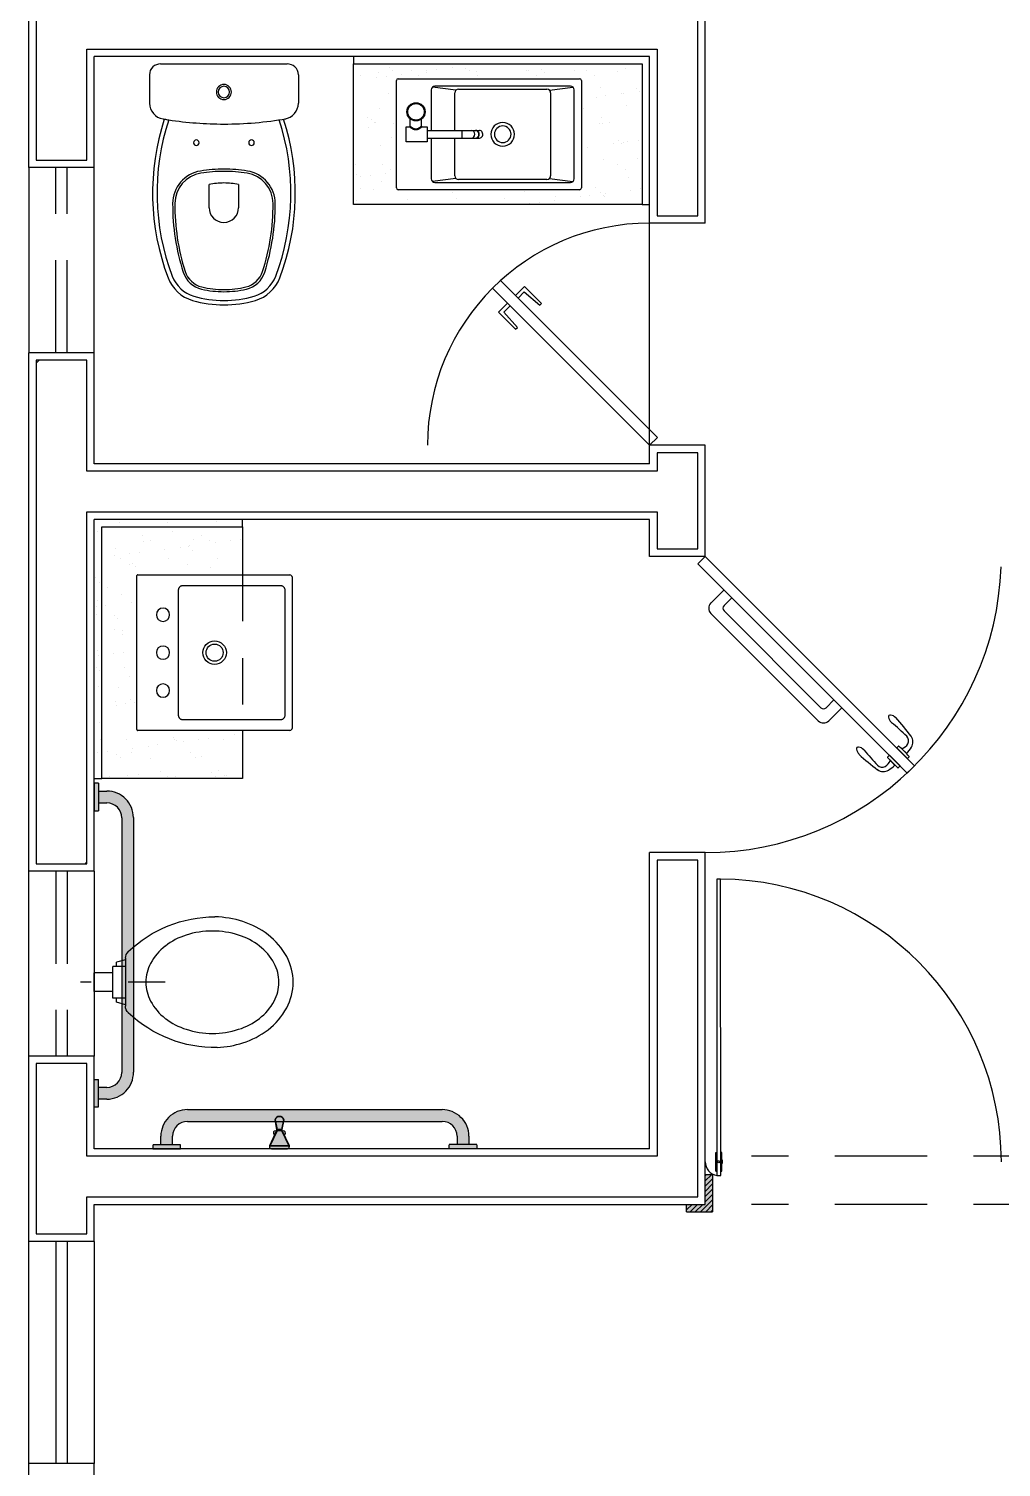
# Model space of a CAD drawing. Header units: millimetres. Extents: x 2317 to 2736, y 1295 to 1343.
# Drawn here: x 2621.156 to 2623.783, y 1310.828 to 1314.713 of the extents above; entities that cross this region are included whole.
import ezdxf

# ---------------------------------------------------------------- set-up
doc = ezdxf.new("R2010")
doc.units = ezdxf.units.MM
for name, pattern in [('CONTINU', [0]), ('DASHDOT', [1, 0.5, -0.25, 0, -0.25]), ('HIDDEN', [0.375, 0.25, -0.125]), ('HIDDEN2', [0.1875, 0.125, -0.0625])]:
    doc.linetypes.add(name, pattern=pattern)
doc.layers.add('ARQUITETONICO', color=8, linetype='Continuous')

msp = doc.modelspace()

# ---------------------------------------------------------------- hatches: boundary and pattern name
at = {"layer": 'ARQUITETONICO'}
h = msp.add_hatch(color=256, dxfattribs=at)
h.paths.add_polyline_path([(2621.3442, 1312.6756), (2621.333, 1312.6756), (2621.333, 1312.6009), (2621.3442, 1312.6009)])
h.paths.add_polyline_path([(2621.3442, 1311.8754), (2621.333, 1311.8754), (2621.333, 1311.8007), (2621.3442, 1311.8007)])
for points in [[(2621.367, 1312.6541), (2621.3442, 1312.6541), (2621.3442, 1312.6223), (2621.367, 1312.6223), (2621.367, 1312.6223, -0.414213), (2621.407, 1312.5823), (2621.407, 1311.8943, -0.000829), (2621.407, 1311.8942, -0.412105), (2621.367, 1311.8539), (2621.3442, 1311.8539), (2621.3442, 1311.8221), (2621.367, 1311.8221, 0.412771), (2621.4387, 1311.8942), (2621.4387, 1312.5824, 0.414214)], [(2621.5128, 1311.7221), (2621.5128, 1311.6992), (2621.5446, 1311.6992), (2621.5446, 1311.722), (2621.5446, 1311.722, -0.414213), (2621.5846, 1311.762), (2622.2726, 1311.762, -0.000829), (2622.2728, 1311.762, -0.412105), (2622.3131, 1311.722), (2622.3131, 1311.6992), (2622.3448, 1311.6992), (2622.3448, 1311.7221, 0.412771), (2622.2728, 1311.7938), (2621.5845, 1311.7938, 0.414214)]]:
    msp.add_hatch(color=256, dxfattribs=at).paths.add_polyline_path(points)
h = msp.add_hatch(color=256, dxfattribs=at)
h.dxf.hatch_style = 1
h.paths.add_polyline_path([(2621.8204, 1311.7262), (2621.8247, 1311.7353, 1.211606)], flags=16)
h.paths.add_polyline_path([(2621.8456, 1311.7262, 1.211606), (2621.8413, 1311.7353)], flags=16)
h.paths.add_polyline_path([(2621.8062, 1311.6962), (2621.8598, 1311.6962), (2621.8404, 1311.7371), (2621.8404, 1311.7401), (2621.8455, 1311.766, 0.775983), (2621.8204, 1311.766), (2621.8255, 1311.7401), (2621.8255, 1311.7371)])
h.paths.add_polyline_path([(2621.8582, 1311.6972), (2621.8078, 1311.6972), (2621.8265, 1311.7369), (2621.8265, 1311.7402), (2621.8215, 1311.7659, -0.761197), (2621.8445, 1311.7659), (2621.8394, 1311.7402), (2621.8394, 1311.7369)], flags=16)
h = msp.add_hatch(color=256, dxfattribs=at)
h.dxf.hatch_style = 1
h.paths.add_polyline_path([(2621.8115, 1311.688), (2621.8544, 1311.688, 0.414214), (2621.8598, 1311.6933), (2621.8598, 1311.6962), (2621.8062, 1311.6962), (2621.8062, 1311.6933, 0.414214)])
h.paths.add_polyline_path([(2621.8078, 1311.6972), (2621.8582, 1311.6972), (2621.8394, 1311.7369), (2621.8265, 1311.7369)])
h.paths.add_polyline_path([(2621.8265, 1311.7402), (2621.8394, 1311.7402), (2621.8445, 1311.7659, 0.761197), (2621.8215, 1311.7659)])
h.paths.add_polyline_path([(2621.8265, 1311.7369), (2621.8394, 1311.7369), (2621.8394, 1311.7402), (2621.8265, 1311.7402)])
h = msp.add_hatch(color=256, dxfattribs=at)
h.paths.add_polyline_path([(2621.4914, 1311.6992), (2621.4914, 1311.688), (2621.5661, 1311.688), (2621.5661, 1311.6992)])
h.paths.add_polyline_path([(2622.2916, 1311.6992), (2622.2916, 1311.688), (2622.3663, 1311.688), (2622.3663, 1311.6992)])
h = msp.add_hatch(color=256, dxfattribs=at)
h.dxf.hatch_style = 1
h.paths.add_polyline_path([(2623.003, 1311.5182), (2622.983, 1311.538), (2622.983, 1311.618), (2623.003, 1311.618)])
h.paths.add_polyline_path([(2623.003, 1311.518), (2622.933, 1311.518), (2622.933, 1311.538), (2622.983, 1311.538)])

# ---------------------------------------------------------------- linework, layer by layer
for p, q in [((2621.156, 1314.338), (2621.156, 1314.888)), ((2621.176, 1314.868), (2621.176, 1314.358)), ((2622.963, 1314.208), (2622.963, 1314.768)), ((2622.983, 1314.188), (2622.983, 1314.788)), ((2621.313, 1314.358), (2621.313, 1314.658)), ((2621.313, 1314.658), (2622.853, 1314.658)), ((2622.853, 1314.658), (2622.853, 1314.208)), ((2622.833, 1314.638), (2621.333, 1314.638)), ((2621.333, 1314.338), (2621.333, 1314.638)), ((2622.033, 1314.638), (2622.033, 1314.618)), ((2622.033, 1314.618), (2622.813, 1314.618)), ((2622.1301, 1314.6089), (2622.1301, 1314.6089)), ((2622.2992, 1314.6083), (2622.2992, 1314.6083)), ((2622.3682, 1314.6174), (2622.3682, 1314.6174)), ((2622.813, 1314.618), (2622.813, 1314.238)), ((2622.833, 1314.188), (2622.833, 1314.638)), ((2621.4819, 1314.5889), (2621.4819, 1314.5121)), ((2621.8842, 1314.5889), (2621.8842, 1314.5121)), ((2622.0518, 1314.5862), (2622.0518, 1314.5862)), ((2622.0947, 1314.5814), (2622.0947, 1314.5814)), ((2622.0996, 1314.5945), (2622.0996, 1314.5945)), ((2622.1212, 1314.5849), (2622.1212, 1314.5849)), ((2622.1395, 1314.6003), (2622.1395, 1314.6003)), ((2622.149, 1314.283), (2622.149, 1314.573)), ((2622.154, 1314.578), (2622.644, 1314.578)), ((2622.1625, 1314.5903), (2622.1625, 1314.5903)), ((2622.1886, 1314.6001), (2622.1886, 1314.6001)), ((2622.21, 1314.5865), (2622.21, 1314.5865)), ((2622.2295, 1314.5939), (2622.2295, 1314.5939)), ((2622.2315, 1314.5994), (2622.2315, 1314.5994)), ((2622.2579, 1314.6029), (2622.2579, 1314.6029)), ((2622.3364, 1314.6044), (2622.3364, 1314.6044)), ((2622.3468, 1314.6004), (2622.3468, 1314.6004)), ((2622.3667, 1314.5988), (2622.3667, 1314.5988)), ((2622.3682, 1314.5868), (2622.3682, 1314.5868)), ((2622.4997, 1314.6005), (2622.4997, 1314.6005)), ((2622.505, 1314.6007), (2622.505, 1314.6007)), ((2622.5264, 1314.5871), (2622.5264, 1314.5871)), ((2622.5397, 1314.6027), (2622.5397, 1314.6027)), ((2622.549, 1314.5941), (2622.549, 1314.5941)), ((2622.6296, 1314.5999), (2622.6296, 1314.5999)), ((2622.649, 1314.573), (2622.649, 1314.283)), ((2622.6631, 1314.601), (2622.6631, 1314.601)), ((2622.6846, 1314.5873), (2622.6846, 1314.5873)), ((2622.746, 1314.5982), (2622.746, 1314.5982)), ((2622.7668, 1314.6048), (2622.7668, 1314.6048)), ((2622.1289, 1314.5371), (2622.1289, 1314.5371)), ((2622.2432, 1314.548), (2622.2432, 1314.4383)), ((2622.3095, 1314.5471), (2622.2461, 1314.5551)), ((2622.619, 1314.558), (2622.2532, 1314.558)), ((2622.3066, 1314.4383), (2622.3066, 1314.54)), ((2622.3166, 1314.55), (2622.5556, 1314.55)), ((2622.5627, 1314.5471), (2622.626, 1314.5551)), ((2622.5656, 1314.54), (2622.5656, 1314.316)), ((2622.629, 1314.308), (2622.629, 1314.548)), ((2622.7014, 1314.5546), (2622.7014, 1314.5546)), ((2622.715, 1314.5315), (2622.715, 1314.5315)), ((2622.7563, 1314.537), (2622.7563, 1314.537)), ((2622.7617, 1314.5382), (2622.7617, 1314.5382)), ((2622.7965, 1314.5518), (2622.7965, 1314.5518)), ((2622.8059, 1314.5433), (2622.8059, 1314.5433)), ((2622.1028, 1314.4966), (2622.1028, 1314.4966)), ((2622.6532, 1314.4987), (2622.6532, 1314.4987)), ((2622.6886, 1314.528), (2622.6886, 1314.528)), ((2622.77, 1314.507), (2622.77, 1314.507)), ((2622.0714, 1314.4726), (2622.0714, 1314.4726)), ((2622.0816, 1314.4689), (2622.0816, 1314.4689)), ((2622.0909, 1314.4603), (2622.0909, 1314.4603)), ((2622.0928, 1314.459), (2622.0928, 1314.459)), ((2622.1416, 1314.456), (2622.1416, 1314.456)), ((2622.1864, 1314.4503), (2622.1864, 1314.4696)), ((2622.2165, 1314.4496), (2622.2165, 1314.4689)), ((2622.6974, 1314.4582), (2622.6974, 1314.4582)), ((2622.7042, 1314.4738), (2622.7042, 1314.4738)), ((2622.7046, 1314.4567), (2622.7046, 1314.4567)), ((2622.7256, 1314.4601), (2622.7256, 1314.4601)), ((2622.0342, 1314.4441), (2622.0342, 1314.4441)), ((2622.0726, 1314.447), (2622.0726, 1314.447)), ((2622.1351, 1314.4198), (2622.1351, 1314.4198)), ((2622.2432, 1314.4177), (2622.2432, 1314.308)), ((2622.3066, 1314.316), (2622.3066, 1314.4177)), ((2622.106, 1314.3987), (2622.106, 1314.3987)), ((2622.6664, 1314.3936), (2622.6664, 1314.3936)), ((2622.7354, 1314.4027), (2622.7354, 1314.4027)), ((2622.7479, 1314.4118), (2622.7479, 1314.4118)), ((2622.7573, 1314.4033), (2622.7573, 1314.4033)), ((2622.7618, 1314.4062), (2622.7618, 1314.4062)), ((2622.7732, 1314.4091), (2622.7732, 1314.4091)), ((2622.8027, 1314.411), (2622.8027, 1314.411)), ((2622.8031, 1314.4116), (2622.8031, 1314.4116)), ((2621.333, 1314.338), (2621.156, 1314.338)), ((2621.156, 1314.338), (2621.156, 1313.838)), ((2621.176, 1314.358), (2621.313, 1314.358)), ((2621.333, 1313.838), (2621.333, 1314.338)), ((2622.0374, 1314.3462), (2622.0374, 1314.3462)), ((2622.1124, 1314.3454), (2622.1124, 1314.3454)), ((2622.7078, 1314.3588), (2622.7078, 1314.3588)), ((2622.7452, 1314.3466), (2622.7452, 1314.3466)), ((2622.8015, 1314.3628), (2622.8015, 1314.3628)), ((2622.0423, 1314.3203), (2622.0423, 1314.3203)), ((2622.0517, 1314.3127), (2622.0517, 1314.3127)), ((2622.0781, 1314.3162), (2622.0781, 1314.3162)), ((2622.1092, 1314.3009), (2622.1092, 1314.3009)), ((2622.1194, 1314.3216), (2622.1194, 1314.3216)), ((2622.1338, 1314.3318), (2622.1338, 1314.3318)), ((2622.3095, 1314.3089), (2622.2461, 1314.3009)), ((2622.2532, 1314.298), (2622.619, 1314.298)), ((2622.4361, 1314.306), (2622.3166, 1314.306)), ((2622.5556, 1314.306), (2622.4361, 1314.306)), ((2622.5627, 1314.3089), (2622.626, 1314.3009)), ((2622.7666, 1314.3329), (2622.7666, 1314.3329)), ((2622.7764, 1314.3112), (2622.7764, 1314.3112)), ((2621.6433, 1314.2298), (2621.6433, 1314.2924)), ((2621.7228, 1314.2924), (2621.7228, 1314.2298)), ((2622.0528, 1314.2824), (2622.0528, 1314.2824)), ((2622.0865, 1314.2798), (2622.0865, 1314.2798)), ((2622.644, 1314.278), (2622.154, 1314.278)), ((2622.2992, 1314.2695), (2622.2992, 1314.2695)), ((2622.4961, 1314.2736), (2622.4961, 1314.2736)), ((2622.578, 1314.2592), (2622.578, 1314.2592)), ((2622.6455, 1314.2593), (2622.6455, 1314.2593)), ((2622.6719, 1314.2628), (2622.6719, 1314.2628)), ((2622.6855, 1314.2835), (2622.6855, 1314.2835)), ((2622.6993, 1314.2718), (2622.6993, 1314.2718)), ((2622.7087, 1314.2633), (2622.7087, 1314.2633)), ((2622.711, 1314.2609), (2622.711, 1314.2609)), ((2622.7132, 1314.2682), (2622.7132, 1314.2682)), ((2622.7822, 1314.2773), (2622.7822, 1314.2773)), ((2622.8087, 1314.2808), (2622.8087, 1314.2808)), ((2622.0406, 1314.2483), (2622.0406, 1314.2483)), ((2622.1778, 1314.2532), (2622.1778, 1314.2532)), ((2622.3108, 1314.2549), (2622.3108, 1314.2549)), ((2622.4408, 1314.2543), (2622.4408, 1314.2543)), ((2622.5087, 1314.2413), (2622.5087, 1314.2413)), ((2622.5352, 1314.2448), (2622.5352, 1314.2448)), ((2622.5765, 1314.2502), (2622.5765, 1314.2502)), ((2622.813, 1314.238), (2622.833, 1314.238)), ((2622.983, 1314.188), (2622.833, 1314.188)), ((2622.833, 1313.588), (2622.833, 1314.188)), ((2622.853, 1314.208), (2622.963, 1314.208)), ((2622.4299, 1314.0335), (2622.4087, 1314.0123)), ((2622.8542, 1313.6092), (2622.4299, 1314.0335)), ((2622.4087, 1314.0123), (2622.833, 1313.588)), ((2622.4705, 1313.9929), (2622.4948, 1314.0172)), ((2622.4776, 1313.9858), (2622.4944, 1314.0026)), ((2622.4944, 1314.0026), (2622.5362, 1313.9665)), ((2622.4948, 1314.0172), (2622.5408, 1313.9712)), ((2622.4493, 1313.9717), (2622.425, 1313.9474)), ((2622.425, 1313.9474), (2622.471, 1313.9014)), ((2622.4564, 1313.9646), (2622.4396, 1313.9478)), ((2622.4396, 1313.9478), (2622.4757, 1313.906)), ((2622.5408, 1313.9712), (2622.5362, 1313.9665)), ((2622.471, 1313.9014), (2622.4757, 1313.906)), ((2621.156, 1312.438), (2621.156, 1313.838)), ((2621.333, 1313.838), (2621.156, 1313.838)), ((2621.333, 1313.538), (2621.333, 1313.838)), ((2621.176, 1313.8098), (2621.1842, 1313.818)), ((2621.313, 1313.818), (2621.176, 1313.818)), ((2621.176, 1313.818), (2621.176, 1312.458)), ((2621.313, 1313.518), (2621.313, 1313.818)), ((2622.833, 1313.588), (2622.8542, 1313.6092)), ((2622.983, 1313.588), (2622.833, 1313.588)), ((2622.833, 1313.538), (2622.833, 1313.588)), ((2622.963, 1313.568), (2622.853, 1313.568)), ((2622.853, 1313.568), (2622.853, 1313.518)), ((2622.963, 1313.308), (2622.963, 1313.568)), ((2622.983, 1313.288), (2622.983, 1313.588)), ((2622.833, 1313.538), (2621.333, 1313.538)), ((2622.853, 1313.518), (2621.313, 1313.518)), ((2621.313, 1313.408), (2622.853, 1313.408)), ((2621.313, 1312.458), (2621.313, 1313.408)), ((2622.853, 1313.408), (2622.853, 1313.308)), ((2622.833, 1313.388), (2621.333, 1313.388)), ((2621.333, 1312.438), (2621.333, 1313.388)), ((2621.353, 1312.688), (2621.353, 1313.368)), ((2621.353, 1313.368), (2621.733, 1313.368)), ((2621.4005, 1313.3802), (2621.4005, 1313.3802)), ((2621.5304, 1313.3795), (2621.5304, 1313.3795)), ((2621.6634, 1313.3812), (2621.6634, 1313.3812)), ((2621.733, 1313.368), (2621.733, 1313.388)), ((2622.833, 1313.288), (2622.833, 1313.388)), ((2621.3406, 1313.356), (2621.3406, 1313.356)), ((2621.4635, 1313.3446), (2621.4635, 1313.3446)), ((2621.4649, 1313.3293), (2621.4649, 1313.3293)), ((2621.485, 1313.3309), (2621.485, 1313.3309)), ((2621.5438, 1313.3543), (2621.5438, 1313.3543)), ((2621.6021, 1313.3342), (2621.6021, 1313.3342)), ((2621.6217, 1313.3449), (2621.6217, 1313.3449)), ((2621.6432, 1313.3312), (2621.6432, 1313.3312)), ((2621.6601, 1313.3254), (2621.6601, 1313.3254)), ((2621.7014, 1313.3308), (2621.7014, 1313.3308)), ((2621.7278, 1313.3343), (2621.7278, 1313.3343)), ((2621.7321, 1313.3336), (2621.7321, 1313.3336)), ((2621.3866, 1313.2894), (2621.3866, 1313.2894)), ((2621.3911, 1313.3097), (2621.3911, 1313.3097)), ((2621.4279, 1313.2948), (2621.4279, 1313.2948)), ((2621.4543, 1313.2983), (2621.4543, 1313.2983)), ((2621.5233, 1313.3074), (2621.5233, 1313.3074)), ((2621.5646, 1313.3128), (2621.5646, 1313.3128)), ((2621.588, 1313.3138), (2621.588, 1313.3138)), ((2621.5911, 1313.3163), (2621.5911, 1313.3163)), ((2621.5974, 1313.3052), (2621.5974, 1313.3052)), ((2622.983, 1313.288), (2622.833, 1313.288)), ((2622.853, 1313.308), (2622.963, 1313.308)), ((2622.983, 1313.288), (2622.9632, 1313.2682)), ((2623.5487, 1312.7223), (2622.983, 1313.288)), ((2621.4037, 1313.2823), (2621.4037, 1313.2823)), ((2621.4275, 1313.2665), (2621.4275, 1313.2665)), ((2621.4353, 1313.2692), (2621.4353, 1313.2692)), ((2621.4447, 1313.2606), (2621.4447, 1313.2606)), ((2621.5336, 1313.2817), (2621.5336, 1313.2817)), ((2621.5857, 1313.2668), (2621.5857, 1313.2668)), ((2621.6479, 1313.2589), (2621.6479, 1313.2589)), ((2621.6666, 1313.2833), (2621.6666, 1313.2833)), ((2622.9632, 1313.2682), (2623.5289, 1312.7025)), ((2621.3352, 1313.2297), (2621.3352, 1313.2297)), ((2621.3464, 1313.2171), (2621.3464, 1313.2171)), ((2621.448, 1312.8201), (2621.448, 1313.236)), ((2621.45, 1313.238), (2621.8608, 1313.238)), ((2621.5651, 1313.2071), (2621.5661, 1313.2078)), ((2621.5661, 1313.2078), (2621.5671, 1313.2084)), ((2621.5671, 1313.2084), (2621.5682, 1313.2089)), ((2621.5682, 1313.2089), (2621.5694, 1313.2093)), ((2621.5694, 1313.2093), (2621.5705, 1313.2096)), ((2621.5705, 1313.2096), (2621.5717, 1313.2098)), ((2621.5717, 1313.2098), (2621.5729, 1313.2098)), ((2621.5729, 1313.2098), (2621.8352, 1313.2098)), ((2621.8352, 1313.2098), (2621.8364, 1313.2098)), ((2621.8364, 1313.2098), (2621.8376, 1313.2096)), ((2621.8376, 1313.2096), (2621.8388, 1313.2093)), ((2621.8388, 1313.2093), (2621.8399, 1313.2089)), ((2621.8399, 1313.2089), (2621.841, 1313.2084)), ((2621.841, 1313.2084), (2621.842, 1313.2078)), ((2621.842, 1313.2078), (2621.843, 1313.2071)), ((2621.868, 1312.8252), (2621.868, 1313.2308)), ((2621.3425, 1313.1697), (2621.3425, 1313.1697)), ((2621.3678, 1313.2034), (2621.3678, 1313.2034)), ((2621.4069, 1313.1844), (2621.4069, 1313.1844)), ((2621.5607, 1313.1988), (2621.5609, 1313.1999)), ((2621.5607, 1313.1975), (2621.5607, 1313.1988)), ((2621.5607, 1312.8585), (2621.5607, 1313.1975)), ((2621.5609, 1313.1999), (2621.5612, 1313.2011)), ((2621.5612, 1313.2011), (2621.5616, 1313.2022)), ((2621.5616, 1313.2022), (2621.5621, 1313.2033)), ((2621.5621, 1313.2033), (2621.5627, 1313.2044)), ((2621.5627, 1313.2044), (2621.5634, 1313.2053)), ((2621.5634, 1313.2053), (2621.5642, 1313.2062)), ((2621.5642, 1313.2062), (2621.5651, 1313.2071)), ((2621.843, 1313.2071), (2621.8439, 1313.2062)), ((2621.8439, 1313.2062), (2621.8447, 1313.2053)), ((2621.8447, 1313.2053), (2621.8454, 1313.2044)), ((2621.8454, 1313.2044), (2621.846, 1313.2033)), ((2621.846, 1313.2033), (2621.8466, 1313.2022)), ((2621.8466, 1313.2022), (2621.847, 1313.2011)), ((2621.847, 1313.2011), (2621.8473, 1313.1999)), ((2621.8473, 1313.1999), (2621.8474, 1313.1988)), ((2621.8474, 1313.1988), (2621.8475, 1313.1975)), ((2621.8475, 1313.1975), (2621.8475, 1312.8585)), ((2623.0339, 1313.1975), (2622.9985, 1313.1621)), ((2623.0339, 1313.1975), (2622.9985, 1313.1621)), ((2623.0551, 1313.1763), (2623.0339, 1313.1551)), ((2623.0551, 1313.1763), (2623.0339, 1313.1551)), ((2621.338, 1313.1514), (2621.338, 1313.1514)), ((2621.3384, 1313.1318), (2621.3384, 1313.1318)), ((2621.3644, 1313.1549), (2621.3644, 1313.1549)), ((2621.4334, 1313.164), (2621.4334, 1313.164)), ((2622.9985, 1313.1339), (2623.2884, 1312.8439)), ((2622.9985, 1313.1339), (2623.2884, 1312.8439)), ((2623.0339, 1313.1409), (2623.2955, 1312.8793)), ((2623.0339, 1313.1409), (2623.2955, 1312.8793)), ((2621.3867, 1313.1292), (2621.3867, 1313.1292)), ((2621.3961, 1313.1206), (2621.3961, 1313.1206)), ((2621.3874, 1313.0899), (2621.3874, 1313.0899)), ((2621.4088, 1313.0762), (2621.4088, 1313.0762)), ((2621.4101, 1313.0865), (2621.4101, 1313.0865)), ((2621.4466, 1313.0743), (2621.4466, 1313.0743)), ((2621.3416, 1313.0339), (2621.3416, 1313.0339)), ((2621.3435, 1313.0206), (2621.3435, 1313.0206)), ((2621.3848, 1313.0261), (2621.3848, 1313.0261)), ((2621.4113, 1313.0296), (2621.4113, 1313.0296)), ((2621.3381, 1312.9892), (2621.3381, 1312.9892)), ((2621.3475, 1312.9806), (2621.3475, 1312.9806)), ((2621.3513, 1313.0118), (2621.3513, 1313.0118)), ((2621.4133, 1312.9886), (2621.4133, 1312.9886)), ((2621.3448, 1312.9361), (2621.3448, 1312.9361)), ((2621.4284, 1312.9627), (2621.4284, 1312.9627)), ((2621.3981, 1312.9343), (2621.3981, 1312.9343)), ((2621.4317, 1312.9007), (2621.4317, 1312.9007)), ((2623.3309, 1312.9005), (2623.3097, 1312.8793)), ((2623.3309, 1312.9005), (2623.3097, 1312.8793)), ((2621.3904, 1312.8953), (2621.3904, 1312.8953)), ((2621.3923, 1312.8846), (2621.3923, 1312.8846)), ((2621.4165, 1312.8907), (2621.4165, 1312.8907)), ((2621.4423, 1312.8938), (2621.4423, 1312.8938)), ((2621.5607, 1312.8573), (2621.5607, 1312.8585)), ((2621.8475, 1312.8585), (2621.8474, 1312.8573)), ((2623.3521, 1312.8793), (2623.3167, 1312.8439)), ((2623.3521, 1312.8793), (2623.3167, 1312.8439)), ((2621.348, 1312.8382), (2621.348, 1312.8382)), ((2621.5609, 1312.8561), (2621.5607, 1312.8573)), ((2621.5612, 1312.8549), (2621.5609, 1312.8561)), ((2621.5616, 1312.8538), (2621.5612, 1312.8549)), ((2621.5621, 1312.8527), (2621.5616, 1312.8538)), ((2621.5627, 1312.8516), (2621.5621, 1312.8527)), ((2621.5634, 1312.8507), (2621.5627, 1312.8516)), ((2621.5642, 1312.8498), (2621.5634, 1312.8507)), ((2621.5651, 1312.849), (2621.5642, 1312.8498)), ((2621.5661, 1312.8482), (2621.5651, 1312.849)), ((2621.5671, 1312.8476), (2621.5661, 1312.8482)), ((2621.5682, 1312.8471), (2621.5671, 1312.8476)), ((2621.5694, 1312.8467), (2621.5682, 1312.8471)), ((2621.5705, 1312.8464), (2621.5694, 1312.8467)), ((2621.5717, 1312.8462), (2621.5705, 1312.8464)), ((2621.5729, 1312.8462), (2621.5717, 1312.8462)), ((2621.8352, 1312.8462), (2621.5729, 1312.8462)), ((2621.8364, 1312.8462), (2621.8352, 1312.8462)), ((2621.8376, 1312.8464), (2621.8364, 1312.8462)), ((2621.8388, 1312.8467), (2621.8376, 1312.8464)), ((2621.8399, 1312.8471), (2621.8388, 1312.8467)), ((2621.841, 1312.8476), (2621.8399, 1312.8471)), ((2621.842, 1312.8482), (2621.841, 1312.8476)), ((2621.843, 1312.849), (2621.842, 1312.8482)), ((2621.8439, 1312.8498), (2621.843, 1312.849)), ((2621.8447, 1312.8507), (2621.8439, 1312.8498)), ((2621.8454, 1312.8516), (2621.8447, 1312.8507)), ((2621.846, 1312.8527), (2621.8454, 1312.8516)), ((2621.8466, 1312.8538), (2621.846, 1312.8527)), ((2621.847, 1312.8549), (2621.8466, 1312.8538)), ((2621.8473, 1312.8561), (2621.847, 1312.8549)), ((2621.8474, 1312.8573), (2621.8473, 1312.8561)), ((2621.3495, 1312.7943), (2621.3495, 1312.7943)), ((2621.4197, 1312.7929), (2621.4197, 1312.7929)), ((2621.8608, 1312.818), (2621.45, 1312.818)), ((2621.5464, 1312.7984), (2621.5464, 1312.7984)), ((2621.5496, 1312.7922), (2621.5496, 1312.7922)), ((2621.5557, 1312.7898), (2621.5557, 1312.7898)), ((2621.5739, 1312.7879), (2621.5739, 1312.7879)), ((2621.6152, 1312.7934), (2621.6152, 1312.7934)), ((2621.6417, 1312.7968), (2621.6417, 1312.7968)), ((2621.6826, 1312.7939), (2621.6826, 1312.7939)), ((2621.7107, 1312.8059), (2621.7107, 1312.8059)), ((2621.3417, 1312.7574), (2621.3417, 1312.7574)), ((2621.3682, 1312.7608), (2621.3682, 1312.7608)), ((2621.3937, 1312.7538), (2621.3937, 1312.7538)), ((2621.403, 1312.7452), (2621.403, 1312.7452)), ((2621.4334, 1312.7574), (2621.4334, 1312.7574)), ((2621.4372, 1312.7699), (2621.4372, 1312.7699)), ((2621.4785, 1312.7754), (2621.4785, 1312.7754)), ((2621.4841, 1312.742), (2621.4841, 1312.742)), ((2621.5049, 1312.7788), (2621.5049, 1312.7788)), ((2621.5916, 1312.7577), (2621.5916, 1312.7577)), ((2621.6063, 1312.7435), (2621.6063, 1312.7435)), ((2621.6213, 1312.7469), (2621.6213, 1312.7469)), ((2623.4805, 1312.7508), (2623.4756, 1312.7457)), ((2623.5093, 1312.7221), (2623.4805, 1312.7508)), ((2623.5003, 1312.7706), (2623.5055, 1312.7756)), ((2623.5291, 1312.7419), (2623.5003, 1312.7706)), ((2623.5141, 1312.7683), (2623.5268, 1312.7557)), ((2623.5264, 1312.7561), (2623.5145, 1312.7679)), ((2623.5264, 1312.7561), (2623.5145, 1312.7679)), ((2623.534, 1312.747), (2623.5291, 1312.7419)), ((2621.3512, 1312.7403), (2621.3512, 1312.7403)), ((2621.5105, 1312.7082), (2621.5105, 1312.7082)), ((2621.6505, 1312.703), (2621.6505, 1312.703)), ((2621.6687, 1312.7085), (2621.6687, 1312.7085)), ((2623.4828, 1312.7371), (2623.4955, 1312.7244)), ((2623.4951, 1312.7248), (2623.4832, 1312.7367)), ((2623.4951, 1312.7248), (2623.4832, 1312.7367)), ((2623.5042, 1312.7171), (2623.5093, 1312.7221)), ((2623.5289, 1312.7025), (2623.5487, 1312.7223)), ((2621.333, 1312.688), (2621.353, 1312.688)), ((2621.3737, 1312.6943), (2621.3737, 1312.6943)), ((2621.4229, 1312.695), (2621.4229, 1312.695)), ((2621.4536, 1312.6989), (2621.4536, 1312.6989)), ((2621.5319, 1312.6946), (2621.5319, 1312.6946)), ((2621.5528, 1312.6944), (2621.5528, 1312.6944)), ((2621.6599, 1312.6944), (2621.6599, 1312.6944)), ((2621.6858, 1312.6961), (2621.6858, 1312.6961)), ((2621.6901, 1312.6949), (2621.6901, 1312.6949)), ((2622.983, 1312.488), (2622.833, 1312.488)), ((2622.833, 1311.688), (2622.833, 1312.488)), ((2622.983, 1311.538), (2622.983, 1312.488)), ((2621.333, 1312.438), (2621.156, 1312.438)), ((2621.156, 1311.938), (2621.156, 1312.438)), ((2621.176, 1312.458), (2621.313, 1312.458)), ((2621.3091, 1312.458), (2621.313, 1312.4619)), ((2621.333, 1312.438), (2621.333, 1311.938)), ((2622.963, 1312.468), (2622.853, 1312.468)), ((2622.853, 1312.468), (2622.853, 1311.668)), ((2622.963, 1311.558), (2622.963, 1312.468)), ((2623.0147, 1312.4162), (2623.0149, 1311.6162)), ((2623.0247, 1312.4162), (2623.0147, 1312.4162)), ((2623.0249, 1311.6162), (2623.0247, 1312.4162)), ((2621.156, 1311.438), (2621.156, 1312.038)), ((2621.333, 1311.938), (2621.156, 1311.938)), ((2621.333, 1311.688), (2621.333, 1311.938)), ((2621.313, 1311.918), (2621.176, 1311.918)), ((2621.176, 1311.918), (2621.176, 1311.458)), ((2621.313, 1311.668), (2621.313, 1311.918)), ((2622.853, 1311.668), (2621.313, 1311.668)), ((2622.833, 1311.688), (2621.333, 1311.688)), ((2623.0119, 1311.6578), (2623.0107, 1311.6578)), ((2623.0107, 1311.6578), (2623.0107, 1311.6482)), ((2623.0119, 1311.628), (2623.0119, 1311.678)), ((2623.0119, 1311.678), (2623.0149, 1311.678)), ((2623.0119, 1311.6482), (2623.0119, 1311.6578)), ((2623.0279, 1311.678), (2623.0249, 1311.678)), ((2623.0279, 1311.628), (2623.0279, 1311.678)), ((2623.0279, 1311.6482), (2623.0279, 1311.6578)), ((2623.0279, 1311.6578), (2623.0292, 1311.6578)), ((2623.0292, 1311.6578), (2623.0292, 1311.6482)), ((2622.983, 1311.6154), (2622.9856, 1311.618)), ((2622.983, 1311.6012), (2622.9997, 1311.618)), ((2623.003, 1311.618), (2622.983, 1311.618)), ((2623.003, 1311.618), (2623.003, 1311.518)), ((2623.0107, 1311.6482), (2623.0119, 1311.6482)), ((2623.0119, 1311.628), (2623.0149, 1311.628)), ((2623.0149, 1311.6162), (2623.0249, 1311.6162)), ((2623.0249, 1311.628), (2623.0279, 1311.628)), ((2623.0292, 1311.6482), (2623.0279, 1311.6482)), ((2622.983, 1311.5871), (2623.003, 1311.6071)), ((2622.983, 1311.573), (2623.003, 1311.593)), ((2622.983, 1311.5588), (2623.003, 1311.5788)), ((2621.313, 1311.458), (2621.313, 1311.558)), ((2621.313, 1311.558), (2622.963, 1311.558)), ((2621.333, 1311.438), (2621.333, 1311.538)), ((2621.333, 1311.538), (2622.983, 1311.538)), ((2622.933, 1311.5371), (2622.9339, 1311.538)), ((2622.933, 1311.523), (2622.948, 1311.538)), ((2622.933, 1311.518), (2622.933, 1311.538)), ((2622.9422, 1311.518), (2622.9622, 1311.538)), ((2622.9563, 1311.518), (2622.9763, 1311.538)), ((2622.9704, 1311.518), (2623.003, 1311.5505)), ((2622.983, 1311.5447), (2623.003, 1311.5647)), ((2622.933, 1311.518), (2623.003, 1311.518)), ((2622.9846, 1311.518), (2623.003, 1311.5364)), ((2622.9987, 1311.518), (2623.003, 1311.5222)), ((2621.333, 1311.438), (2621.156, 1311.438)), ((2621.156, 1310.838), (2621.156, 1311.438)), ((2621.176, 1311.458), (2621.313, 1311.458)), ((2621.2295, 1311.438), (2621.2295, 1310.838)), ((2621.2595, 1311.438), (2621.2595, 1310.838)), ((2621.333, 1311.438), (2621.333, 1310.838)), ((2621.156, 1308.31), (2621.156, 1310.838)), ((2621.333, 1310.838), (2621.156, 1310.838)), ((2621.333, 1308.338), (2621.333, 1310.838))]:
    msp.add_line(p, q, dxfattribs=at)
at = {"layer": 'ARQUITETONICO', "ltscale": 0.001155}
msp.add_line((2621.5122, 1314.618), (2621.8538, 1314.618), dxfattribs=at)
at = {"layer": 'ARQUITETONICO', "linetype": 'Continuous'}
for p, q in [((2622.033, 1314.238), (2622.033, 1314.618)), ((2622.813, 1314.238), (2622.033, 1314.238)), ((2621.733, 1313.368), (2621.733, 1313.238)), ((2621.733, 1312.818), (2621.733, 1312.688)), ((2621.733, 1312.688), (2621.353, 1312.688))]:
    msp.add_line(p, q, dxfattribs=at)
at = {"layer": 'ARQUITETONICO', "linetype": 'HIDDEN'}
for p, q in [((2621.2295, 1313.838), (2621.2295, 1314.338)), ((2621.2595, 1313.838), (2621.2595, 1314.338)), ((2621.2295, 1312.438), (2621.2295, 1311.938)), ((2621.2595, 1312.438), (2621.2595, 1311.938))]:
    msp.add_line(p, q, dxfattribs=at)
at = {"layer": 'ARQUITETONICO', "linetype": 'HIDDEN', "ltscale": 0.5}
msp.add_line((2621.733, 1313.238), (2621.733, 1312.818), dxfattribs=at)
at = {"layer": 'ARQUITETONICO', "linetype": 'CONTINU'}
for p, q in [((2621.3439, 1312.6756), (2621.333, 1312.6756)), ((2621.333, 1312.6756), (2621.333, 1312.6009)), ((2621.3442, 1312.6753), (2621.3442, 1312.6012)), ((2621.3442, 1312.6541), (2621.367, 1312.6541)), ((2621.333, 1312.6009), (2621.3439, 1312.6009)), ((2621.3442, 1312.6223), (2621.367, 1312.6223)), ((2621.407, 1312.5823), (2621.407, 1311.8942)), ((2621.4387, 1312.5824), (2621.4387, 1312.4177)), ((2621.4387, 1312.4177), (2621.4387, 1311.8947)), ((2621.333, 1311.8007), (2621.333, 1311.8754)), ((2621.333, 1311.8754), (2621.3439, 1311.8754)), ((2621.3442, 1311.801), (2621.3442, 1311.8751)), ((2621.367, 1311.8539), (2621.3442, 1311.8539)), ((2621.367, 1311.8221), (2621.3442, 1311.8221)), ((2621.3439, 1311.8007), (2621.333, 1311.8007)), ((2621.5845, 1311.7938), (2621.7493, 1311.7938)), ((2621.7493, 1311.7938), (2622.2722, 1311.7938)), ((2621.5846, 1311.762), (2622.2728, 1311.762)), ((2621.4914, 1311.6989), (2621.4914, 1311.688)), ((2621.4917, 1311.6992), (2621.5658, 1311.6992)), ((2621.5128, 1311.6992), (2621.5128, 1311.7221)), ((2621.5446, 1311.6992), (2621.5446, 1311.722)), ((2621.5661, 1311.688), (2621.5661, 1311.6989)), ((2622.2916, 1311.688), (2622.2916, 1311.6989)), ((2622.366, 1311.6992), (2622.2919, 1311.6992)), ((2622.3131, 1311.722), (2622.3131, 1311.6992)), ((2622.3448, 1311.7221), (2622.3448, 1311.6992)), ((2622.3663, 1311.6989), (2622.3663, 1311.688)), ((2621.4914, 1311.688), (2621.5661, 1311.688)), ((2622.3663, 1311.688), (2622.2916, 1311.688))]:
    msp.add_line(p, q, dxfattribs=at)
at = {"layer": 'ARQUITETONICO', "linetype": 'HIDDEN2', "ltscale": 0.2, "extrusion": (0, 0, -1)}
for p, q in [((2621.4172, 1312.1988), (2621.393, 1312.1924)), ((2621.333, 1312.113), (2621.333, 1312.163)), ((2621.383, 1312.163), (2621.333, 1312.163)), ((2621.4172, 1312.1808), (2621.383, 1312.1808)), ((2621.383, 1312.0953), (2621.383, 1312.1808)), ((2621.393, 1312.1807), (2621.393, 1312.1924)), ((2621.5247, 1312.138), (2621.2957, 1312.138)), ((2621.383, 1312.113), (2621.333, 1312.113)), ((2621.4172, 1312.0953), (2621.383, 1312.0953)), ((2621.393, 1312.0836), (2621.393, 1312.0953)), ((2621.4171, 1312.0772), (2621.393, 1312.0836))]:
    msp.add_line(p, q, dxfattribs=at)
at = {"layer": 'ARQUITETONICO', "linetype": 'Continuous', "extrusion": (0, 0, -1)}
msp.add_line((2621.4172, 1312.2026), (2621.4172, 1312.0735), dxfattribs=at)
at = {"layer": 'ARQUITETONICO', "ltscale": 0.5}
for p, q in [((2621.8255, 1311.7371), (2621.8062, 1311.6962)), ((2621.8265, 1311.7369), (2621.8078, 1311.6972)), ((2621.8204, 1311.766), (2621.8255, 1311.7401)), ((2621.8215, 1311.7659), (2621.8265, 1311.7402)), ((2621.8255, 1311.7401), (2621.8255, 1311.7371)), ((2621.8265, 1311.7402), (2621.8265, 1311.7369)), ((2621.8394, 1311.7402), (2621.8265, 1311.7402)), ((2621.8394, 1311.7369), (2621.8265, 1311.7369)), ((2621.8394, 1311.7402), (2621.8445, 1311.7659)), ((2621.8394, 1311.7369), (2621.8394, 1311.7402)), ((2621.8582, 1311.6972), (2621.8394, 1311.7369)), ((2621.8404, 1311.7401), (2621.8455, 1311.766)), ((2621.8404, 1311.7371), (2621.8404, 1311.7401)), ((2621.8598, 1311.6962), (2621.8404, 1311.7371)), ((2621.8598, 1311.6962), (2621.8062, 1311.6962)), ((2621.8062, 1311.6962), (2621.8062, 1311.6933)), ((2621.8062, 1311.6962), (2621.8598, 1311.6962)), ((2621.8078, 1311.6972), (2621.8582, 1311.6972)), ((2621.8598, 1311.6933), (2621.8598, 1311.6962)), ((2621.8115, 1311.688), (2621.8544, 1311.688))]:
    msp.add_line(p, q, dxfattribs=at)
at = {"layer": 'ARQUITETONICO', "linetype": 'DASHDOT', "ltscale": 0.5}
for p, q in [((2624.183, 1311.668), (2622.983, 1311.668)), ((2624.183, 1311.538), (2622.983, 1311.538))]:
    msp.add_line(p, q, dxfattribs=at)
at = {"layer": 'ARQUITETONICO'}
msp.add_lwpolyline([(2622.2182, 1314.448), (2622.2325, 1314.448), (2622.2325, 1314.408), (2622.1753, 1314.408), (2622.1753, 1314.448), (2622.1848, 1314.448), (2622.1859, 1314.4472), (2622.187, 1314.4465), (2622.1879, 1314.4459), (2622.1889, 1314.4453), (2622.1897, 1314.4448), (2622.1905, 1314.4443), (2622.1914, 1314.4438), (2622.1918, 1314.4436), (2622.1923, 1314.4434), (2622.1927, 1314.4431), (2622.1932, 1314.4429), (2622.1937, 1314.4427), (2622.1942, 1314.4424), (2622.1947, 1314.4422), (2622.1952, 1314.442), (2622.1958, 1314.4418), (2622.1963, 1314.4416), (2622.1969, 1314.4415), (2622.1974, 1314.4413), (2622.198, 1314.4412), (2622.1986, 1314.441), (2622.1992, 1314.4409), (2622.1998, 1314.4409), (2622.2004, 1314.4408), (2622.201, 1314.4408), (2622.2016, 1314.4408), (2622.2022, 1314.4408), (2622.2028, 1314.4408), (2622.2034, 1314.4409), (2622.204, 1314.441), (2622.2046, 1314.4411), (2622.2052, 1314.4412), (2622.2057, 1314.4413), (2622.2063, 1314.4415), (2622.2068, 1314.4417), (2622.2074, 1314.4419), (2622.2079, 1314.4421), (2622.2084, 1314.4423), (2622.2089, 1314.4425), (2622.2094, 1314.4427), (2622.2099, 1314.443), (2622.2104, 1314.4432), (2622.2109, 1314.4434), (2622.2113, 1314.4437), (2622.2122, 1314.4442), (2622.213, 1314.4446), (2622.2138, 1314.4451), (2622.2145, 1314.4456), (2622.2155, 1314.4462), (2622.2161, 1314.4466, 0.006646)], format="xyb", close=True, dxfattribs=at)
for points in [[(2622.1848, 1314.448, 0.414213), (2622.1864, 1314.4496)], [(2622.2165, 1314.4496, -0.006968), (2622.2147, 1314.4481), (2622.2144, 1314.4479), (2622.2136, 1314.4472), (2622.2129, 1314.4467), (2622.2123, 1314.4462), (2622.2115, 1314.4457), (2622.2108, 1314.4452), (2622.2104, 1314.4449), (2622.21, 1314.4447), (2622.2095, 1314.4444), (2622.2091, 1314.4442), (2622.2087, 1314.4439), (2622.2082, 1314.4437), (2622.2078, 1314.4434), (2622.2073, 1314.4432), (2622.2068, 1314.443), (2622.2063, 1314.4428), (2622.2058, 1314.4426), (2622.2053, 1314.4424), (2622.2048, 1314.4423), (2622.2043, 1314.4421), (2622.204, 1314.4421), (2622.2038, 1314.442), (2622.2035, 1314.442), (2622.2032, 1314.4419), (2622.2029, 1314.4419), (2622.2027, 1314.4418), (2622.2024, 1314.4418), (2622.2021, 1314.4418), (2622.2019, 1314.4418), (2622.2016, 1314.4418), (2622.2013, 1314.4418), (2622.201, 1314.4418), (2622.2008, 1314.4418), (2622.2005, 1314.4418), (2622.2002, 1314.4418), (2622.1999, 1314.4419), (2622.1997, 1314.4419), (2622.1994, 1314.442), (2622.1991, 1314.442), (2622.1989, 1314.4421), (2622.1983, 1314.4422), (2622.1978, 1314.4424), (2622.1973, 1314.4425), (2622.1968, 1314.4427), (2622.1963, 1314.4429), (2622.1958, 1314.4431), (2622.1954, 1314.4434), (2622.1949, 1314.4436), (2622.1944, 1314.4438), (2622.194, 1314.4441), (2622.1936, 1314.4443), (2622.1931, 1314.4446), (2622.1927, 1314.4448), (2622.1923, 1314.4451), (2622.1919, 1314.4454), (2622.1912, 1314.4459), (2622.1905, 1314.4464), (2622.1898, 1314.4469), (2622.1892, 1314.4474), (2622.1884, 1314.448), (2622.1874, 1314.4488), (2622.1864, 1314.4496), (2622.1864, 1314.4503)], [(2622.2165, 1314.4496, 0.414213), (2622.2182, 1314.448)]]:
    msp.add_lwpolyline(points, format="xyb", dxfattribs=at)
for points in [[(2622.2325, 1314.4383), (2622.3256, 1314.4383)], [(2622.2325, 1314.4177), (2622.3256, 1314.4177)], [(2622.3256, 1314.4383), (2622.3631, 1314.4383)], [(2622.3256, 1314.4383), (2622.3256, 1314.4177)], [(2622.3256, 1314.4177), (2622.3631, 1314.4177)], [(2622.3638, 1314.4383), (2622.3735, 1314.4383)], [(2622.3638, 1314.4177), (2622.3735, 1314.4177)]]:
    msp.add_lwpolyline(points, dxfattribs=at)
for centre, radius in [((2622.202, 1314.4887), 0.0246), ((2622.202, 1314.4887), 0.0233), ((2622.202, 1314.4887), 0.0223), ((2621.658, 1313.028), 0.0318), ((2621.658, 1313.028), 0.023), ((2623.0197, 1311.653), 0.00294)]:
    msp.add_circle(centre, radius, dxfattribs=at)
for centre, radius, start, end in [((2621.5114, 1314.5885), 0.0295, 88.1732, 179.3223), ((2621.8547, 1314.5885), 0.0295, 0.6777, 91.8268), ((2622.154, 1314.573), 0.005, 90, 180), ((2622.644, 1314.573), 0.005, 360, 90), ((2621.6831, 1314.5422), 0.0204, 90, 270), ((2621.6831, 1314.5422), 0.0154, 90, 270), ((2621.6831, 1314.5422), 0.0204, 270, 90), ((2621.6831, 1314.5422), 0.0154, 270, 90), ((2622.2532, 1314.548), 0.01, 90, 180), ((2622.3166, 1314.54), 0.01, 90, 180), ((2622.5556, 1314.54), 0.01, 360, 90), ((2622.619, 1314.548), 0.01, 44.999, 90), ((2622.619, 1314.548), 0.01, 360, 44.999), ((2621.5255, 1314.5125), 0.0435, 180.507, 260.9856), ((2621.8407, 1314.5125), 0.0435, 279.0144, 359.493), ((2622.1364, 1314.2694), 0.646, 162.0021, 200.7354), ((2622.1364, 1314.2694), 0.634, 161.8318, 200.7353), ((2621.6832, 1315.4442), 0.9885, 260.4176, 260.6181), ((2621.6831, 1315.4442), 0.9885, 260.6253, 261.3253), ((2621.6831, 1315.4442), 0.9885, 261.3253, 270.0012), ((2621.6831, 1315.4442), 0.9885, 269.9988, 279.7895), ((2621.2301, 1314.2694), 0.634, 339.2646, 18.1722), ((2621.2301, 1314.2694), 0.646, 339.2646, 18.0023), ((2622.4361, 1314.428), 0.032, 0, 180), ((2621.6085, 1314.4052), 0.00745, 90, 270), ((2621.6085, 1314.4052), 0.00745, 270, 90), ((2621.7576, 1314.4052), 0.00745, 90, 270), ((2621.7576, 1314.4052), 0.00745, 270, 90), ((2622.4361, 1314.428), 0.032, 180, 0), ((2622.4361, 1314.428), 0.0225, 0, 180), ((2622.4361, 1314.428), 0.0225, 180, 0), ((2621.634, 1314.2405), 0.0894, 99.0131, 179.8479), ((2621.634, 1314.2406), 0.0835, 98.8583, 179.6931), ((2621.6832, 1313.9303), 0.4035, 90, 99.0131), ((2621.6832, 1313.9303), 0.3975, 90, 99.0131), ((2621.683, 1314.0977), 0.1988, 90, 101.537), ((2621.683, 1314.0977), 0.1988, 78.463, 90), ((2621.6832, 1313.9303), 0.4035, 80.9869, 90), ((2621.6832, 1313.9303), 0.3975, 80.9869, 90), ((2621.7324, 1314.2405), 0.0835, 0.1518, 80.9866), ((2621.7324, 1314.2405), 0.0894, 0.1519, 80.9867), ((2622.2532, 1314.308), 0.01, 180, 270), ((2622.3166, 1314.316), 0.01, 180, 270), ((2622.5556, 1314.316), 0.01, 270, 360), ((2622.619, 1314.308), 0.01, 270, 315.001), ((2622.619, 1314.308), 0.01, 315.001, 359.9999), ((2622.154, 1314.283), 0.005, 180, 270), ((2622.644, 1314.283), 0.005, 270, 360), ((2622.1468, 1314.2391), 0.6022, 179.8479, 197.7284), ((2622.1467, 1314.2379), 0.5963, 179.693, 197.5735), ((2621.683, 1314.2298), 0.0398, 180, 270), ((2621.683, 1314.2298), 0.0398, 270, 0), ((2621.2197, 1314.2391), 0.5963, 342.2716, 0.152), ((2621.2197, 1314.2391), 0.6022, 342.2715, 0.1519), ((2622.833, 1313.588), 0.6, 90, 180), ((2621.6271, 1314.0765), 0.1014, 200.7354, 253.5894), ((2621.6271, 1314.0765), 0.0894, 200.7357, 253.5898), ((2621.6385, 1314.0766), 0.0686, 197.7286, 256.7943), ((2621.638, 1314.0767), 0.0626, 197.5737, 256.4774), ((2621.728, 1314.0766), 0.0626, 283.2059, 342.2716), ((2621.728, 1314.0766), 0.0686, 283.2062, 342.2719), ((2621.7394, 1314.0765), 0.0894, 286.4105, 339.2646), ((2621.7394, 1314.0765), 0.1014, 286.4105, 339.2646), ((2621.6832, 1314.2672), 0.2882, 253.5895, 270), ((2621.6832, 1314.2672), 0.2643, 256.7942, 270.0001), ((2621.6832, 1314.2672), 0.2584, 256.5998, 269.9998), ((2621.6832, 1314.2672), 0.2584, 269.9999, 283.2059), ((2621.6832, 1314.2672), 0.2643, 270, 283.2059), ((2621.6832, 1314.2672), 0.2882, 270, 286.4105), ((2621.6832, 1314.2672), 0.3001, 253.5895, 270), ((2621.6832, 1314.2672), 0.3001, 270, 286.4105), ((2622.983, 1313.288), 0.8, 270, 357.9942), ((2621.45, 1313.236), 0.00205, 90, 180.0185), ((2621.8608, 1313.2308), 0.00717, 359.999, 89.999), ((2621.5186, 1313.1304), 0.0179, 90, 270), ((2621.5186, 1313.1304), 0.0179, 270, 90), ((2623.0127, 1313.148), 0.02, 135, 225), ((2623.0127, 1313.148), 0.02, 135, 225), ((2623.041, 1313.148), 0.01, 135, 225), ((2623.041, 1313.148), 0.01, 135, 225), ((2621.5186, 1313.028), 0.0179, 90, 270), ((2621.5186, 1313.028), 0.0179, 270, 90), ((2621.5186, 1312.9256), 0.0179, 90, 270), ((2621.5186, 1312.9256), 0.0179, 270, 90), ((2623.3026, 1312.8864), 0.01, 225, 315), ((2623.3026, 1312.8864), 0.01, 225, 315), ((2623.4832, 1312.8545), 0.00513, 82.3468, 188.5704), ((2623.4808, 1312.8365), 0.0232, 43.0652, 82.3468), ((2621.45, 1312.8201), 0.00205, 180, 270.0185), ((2621.8608, 1312.8252), 0.00717, 270.001, 0.001), ((2623.3026, 1312.8581), 0.02, 225, 315), ((2623.3026, 1312.8581), 0.02, 225, 315), ((2623.502, 1312.8573), 0.0241, 188.5704, 226.2526), ((2623.502, 1312.8573), 0.0241, 226.2526, 230.2059), ((2622.9656, 1312.2134), 0.814, 46.3568, 50.2059), ((2623.1117, 1312.4915), 0.5286, 36.0244, 43.0652), ((2623.5045, 1312.7965), 0.0298, 288.8676, 330.5658), ((2623.5157, 1312.7902), 0.0169, 330.5658, 46.3568), ((2623.5177, 1312.7867), 0.0266, 328.1648, 36.0244), ((2623.3967, 1312.7679), 0.00513, 81.4296, 187.6532), ((2623.4147, 1312.7704), 0.0232, 187.6532, 226.9348), ((2623.3939, 1312.7492), 0.0241, 43.7474, 81.4296), ((2623.7597, 1313.1395), 0.5286, 226.9348, 233.9756), ((2623.3939, 1312.7492), 0.0241, 39.7941, 43.7474), ((2624.0378, 1313.2856), 0.814, 219.7941, 223.6432), ((2623.4761, 1312.7453), 0.00064, 136, 222.8138), ((2623.8524, 1313.0939), 0.5137, 222.8138, 227.1862), ((2623.5059, 1312.7751), 0.00064, 47.1862, 134), ((2623.1572, 1312.3988), 0.5137, 42.8138, 47.1862), ((2623.4567, 1312.8246), 0.0983, 315.4902, 328.1648), ((2623.5336, 1312.7474), 0.00064, 316, 42.8138), ((2623.461, 1312.7355), 0.0169, 223.6432, 299.4342), ((2623.4645, 1312.7335), 0.0266, 233.9756, 301.8352), ((2623.4546, 1312.7467), 0.0298, 299.4342, 341.1324), ((2623.4266, 1312.7945), 0.0983, 301.8352, 314.5098), ((2623.5037, 1312.7176), 0.00064, 227.1862, 314), ((2623.0197, 1311.653), 0.7633, 0.0009, 89.6225), ((2623.0205, 1311.6534), 0.0375, 180.5356, 261.4167)]:
    msp.add_arc(centre, radius, start, end, dxfattribs=at)
at = {"layer": 'ARQUITETONICO', "linetype": 'CONTINU'}
for centre, radius, start, end in [((2621.367, 1312.5824), 0.0717, 0, 90.0001), ((2621.367, 1312.5823), 0.04, 0, 90), ((2621.3667, 1311.8942), 0.0721, 270.2823, 0.4254), ((2621.3666, 1311.8942), 0.0404, 270.5078, 359.905), ((2621.5845, 1311.7221), 0.0717, 90, 180.0001), ((2622.2728, 1311.7217), 0.0721, 0.2823, 90.4254), ((2621.5846, 1311.722), 0.04, 90, 180), ((2622.2727, 1311.7216), 0.0404, 0.5078, 89.905)]:
    msp.add_arc(centre, radius, start, end, dxfattribs=at)
at = {"layer": 'ARQUITETONICO', "linetype": 'Continuous', "extrusion": (0, 0, -1)}
for centre, radius, start, end in [((-2621.659, 1311.9757), 0.3388, 46.295, 90.0006), ((-2621.4422, 1312.2026), 0.025, 0.0006, 46.295), ((-2621.4422, 1312.0735), 0.025, 313.7062, 0.0006), ((-2621.659, 1312.3003), 0.3388, 268.9495, 313.7062)]:
    msp.add_arc(centre, radius, start, end, dxfattribs=at)
at = {"layer": 'ARQUITETONICO', "linetype": 'Continuous'}
for centre, radius, start, end in [((2621.652, 1312.0434), 0.2712, 72.3213, 88.5202), ((2621.652, 1312.0434), 0.2328, 89.9994, 107.6776), ((2621.652, 1312.0434), 0.2328, 72.3213, 89.9994), ((2621.6667, 1312.0898), 0.2225, 52.4226, 72.3213), ((2621.6372, 1312.0898), 0.1841, 107.6776, 127.5762), ((2621.6667, 1312.0898), 0.1841, 52.4226, 72.3213), ((2621.6894, 1312.1192), 0.1854, 28.2938, 52.4226), ((2621.6145, 1312.1192), 0.147, 127.5762, 151.705), ((2621.6894, 1312.1192), 0.147, 28.2938, 52.4226), ((2621.7242, 1312.1379), 0.1459, 359.9994, 28.2938), ((2621.5798, 1312.1379), 0.1075, 151.705, 179.9994), ((2621.7242, 1312.1379), 0.1075, 359.9994, 28.2938), ((2621.5798, 1312.1379), 0.1075, 179.9994, 208.2938), ((2621.7242, 1312.1379), 0.1075, 331.705, 359.9994), ((2621.7242, 1312.1379), 0.1459, 331.705, 359.9994), ((2621.6145, 1312.1566), 0.147, 208.2938, 232.4226), ((2621.6894, 1312.1566), 0.147, 307.5762, 331.705), ((2621.6894, 1312.1566), 0.1854, 307.5762, 331.705), ((2621.6372, 1312.1861), 0.1841, 232.4226, 252.3213), ((2621.652, 1312.2325), 0.2328, 252.3213, 269.9994), ((2621.652, 1312.2325), 0.2328, 269.9994, 287.6776), ((2621.6667, 1312.1861), 0.1841, 287.6776, 307.5762), ((2621.6667, 1312.1861), 0.2225, 287.6776, 307.5762), ((2621.652, 1312.2325), 0.2712, 272.7925, 287.6776)]:
    msp.add_arc(centre, radius, start, end, dxfattribs=at)
at = {"layer": 'ARQUITETONICO', "ltscale": 0.5}
for centre, radius, start, end in [((2621.833, 1311.7627), 0.0129, 14.3783, 165.6217), ((2621.833, 1311.7627), 0.0119, 15.4435, 164.5565), ((2621.8217, 1311.7312), 0.00514, 53.7601, 255.6217), ((2621.8443, 1311.7312), 0.00514, 284.3783, 126.2399), ((2621.8115, 1311.6933), 0.00531, 180, 270), ((2621.8544, 1311.6933), 0.00531, 270, 360)]:
    msp.add_arc(centre, radius, start, end, dxfattribs=at)
at = {"layer": 'ARQUITETONICO'}
for centre, major_axis, start_param, end_param in [((2622.3518, 1314.428), (0, 0.0103), 3.141593, 6.283185), ((2622.3631, 1314.428), (0, 0.0103), 3.141593, 6.283185), ((2622.3638, 1314.428), (0, -0.0103), 3.141482, 3.144722), ((2622.3638, 1314.428), (0, -0.0103), 6.280062, 6.283074), ((2622.3638, 1314.428), (0, -0.0103), 2.188103, 3.141482), ((2622.3638, 1314.428), (0, -0.0103), 6.283074, 8.471289), ((2622.3638, 1314.428), (0, -0.00971), 0.961662, 2.178992), ((2622.3735, 1314.428), (0, -0.0103), 2.188103, 3.141482), ((2622.3735, 1314.428), (0, -0.0103), 6.283074, 8.471289)]:
    msp.add_ellipse(centre, major_axis=major_axis, ratio=0.866025, start_param=start_param, end_param=end_param, dxfattribs=at)

doc.saveas('drawing.dxf')
